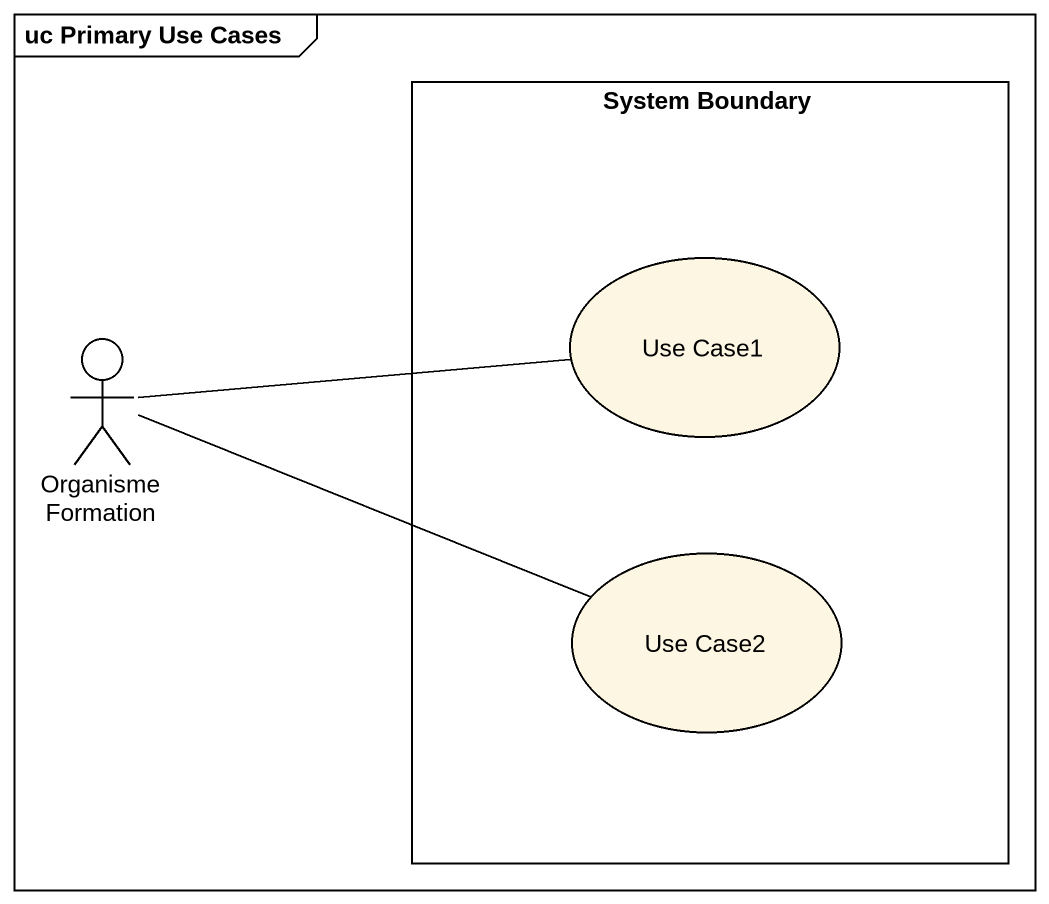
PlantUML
@startuml
mainframe uc Primary Use Cases
rectangle "System Boundary" as System_Boundary {
  usecase "Use Case1" as Use_Case1
  usecase "Use Case2" as Use_Case2
}
actor OrganismeFormation
OrganismeFormation -right- Use_Case1
OrganismeFormation -right- Use_Case2
@enduml
